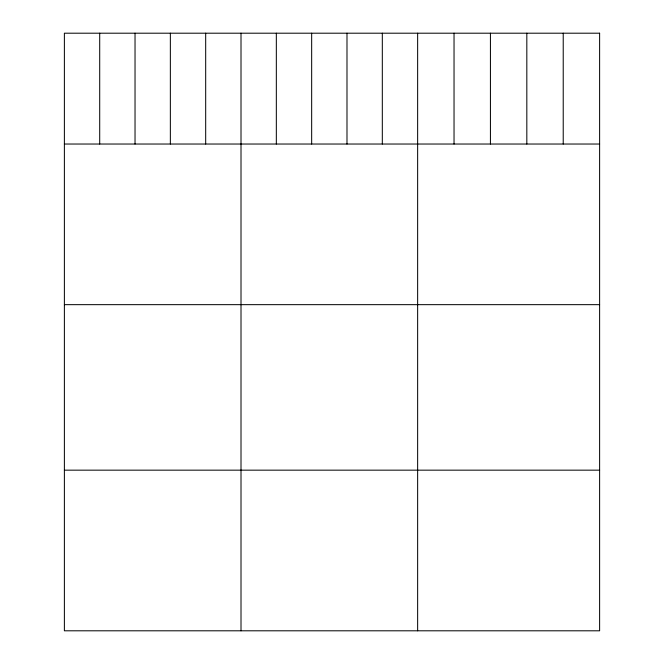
<?xml version="1.0" encoding="UTF-8"?>
<svg xmlns="http://www.w3.org/2000/svg" width="664" height="664" viewBox="0 0 664 664"><rect width="100%" height="100%" fill="white"/><g stroke="black" fill="none" stroke-linecap="round" stroke-linejoin="round"><path stroke-width="1" d="M64.383 144.03L599.617 144.03M64.383 304.66L599.617 304.66M64.383 470.162L599.617 470.162M563.221 33.2L563.221 144.03M526.826 33.2L526.826 144.03M490.43 33.2L490.43 144.03M454.035 33.2L454.035 144.03M417.639 33.2L417.639 630.8M382.315 33.2L382.315 144.03M346.99 33.2L346.99 144.03M311.665 33.2L311.665 144.03M276.332 33.2L276.332 144.03M241.007 33.2L241.007 630.8M205.682 33.2L205.682 144.03M170.357 33.2L170.357 144.03M135.033 33.2L135.033 144.03M99.708 33.2L99.708 144.03M599.617 33.2L64.383 33.2L64.383 630.8L599.617 630.8L599.617 33.2"/></g></svg>
